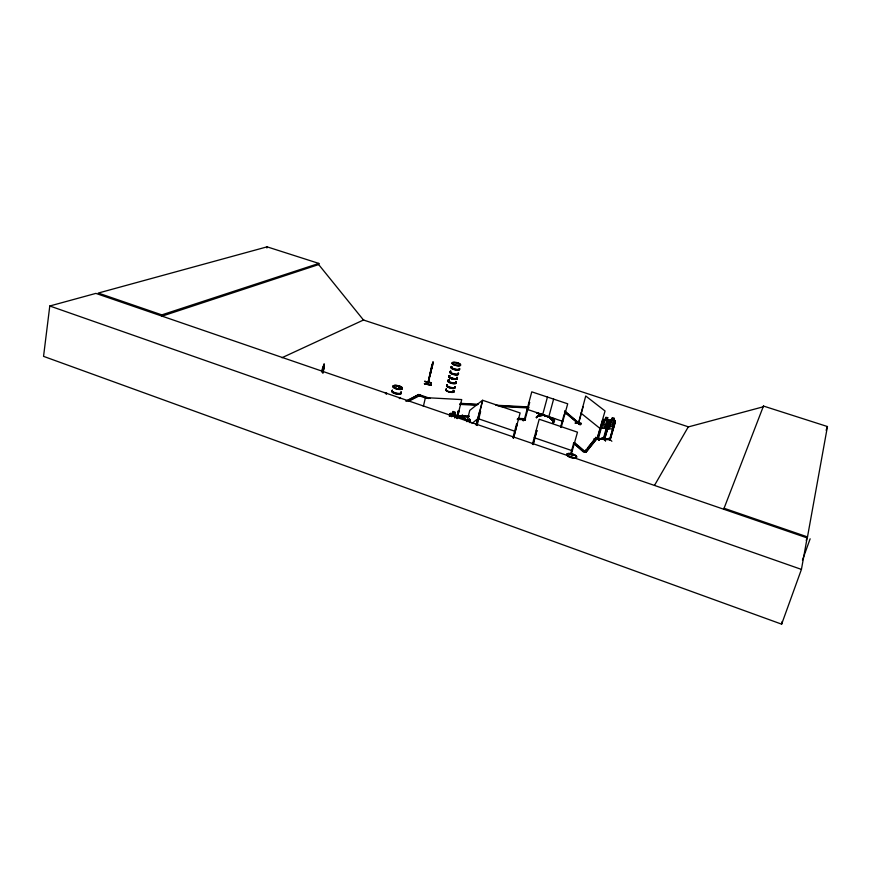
<?xml version="1.0" encoding="UTF-8"?>
<svg xmlns="http://www.w3.org/2000/svg" width="871" height="871" viewBox="0 0 871 871"><rect width="100%" height="100%" fill="white"/><g stroke="black" fill="none" stroke-linecap="round" stroke-linejoin="round"><path stroke-width="1.31" d="M431.831 365.156L428.129 382.423M431.33 382.805L424.591 381.335L431.33 382.75M594.403 439.028L600.261 439.256L594.316 438.559M428.118 383.578L428.02 384.438L432.974 362.445M428.184 383.643L427.726 384.394L433.094 361.759L432.931 362.728M427.922 381.966L427.661 384.361M427.988 384.427L428.064 382.238M428.282 381.65L427.846 383.708M431.308 384.797L424.471 383.654L431.308 384.819M432.517 365.112L432.549 363.403L428.086 382.434M432.8 363.447L432.92 362.761M432.549 363.403L432.626 363.414M431.45 369.26L431.493 368.607M430.546 373.583L430.568 371.83M323.958 367.889L323.076 372.93M323.968 368.923L323.413 365.853L321.9 371.873M49.789 305.993L43.55 356.359L781.635 624.159L801.429 569.405L807.134 537.908L95.864 293.396L49.789 305.993L801.429 569.405M161.81 314.877L161.581 316.304L318.666 264.566L318.884 263.434L267.092 246.841L98.271 293.059L161.81 314.877L318.884 263.434M432.354 365.678L432.56 364.568M807.493 536.917L827.45 426.54L763.464 406.049L723.703 509.219L724.019 508.239L807.493 536.917L806.23 540.412M266.885 247.974L267.092 246.841M432.354 366.038L432.528 365.047L430.524 373.572M781.635 624.159L782.169 621.502M321.835 371.634L322.629 367.725M322.15 371.906L323.479 365.951M322.499 371.068L324.11 364.143L323.555 366.506M322.76 372.646L323.489 367.268L322.847 372.287M323.783 367.29L324.11 364.143M322.825 372.886L323.816 367.246M431.515 368.248L431.058 370.948L431.428 369.62M424.46 383.806L431.221 385.276L424.46 383.697M386.256 394.367L386.43 393.594M406.844 401.074L418.788 394.509L430.165 398.428M419.299 395.815L419.92 394.933L419.299 395.815L426.986 398.439M424.591 381.465L431.308 382.913M427.911 381.574L427.803 382.369M423.36 406.419L425.429 397.622L461.717 399.582L457.068 418.494M449.392 416.164L450.002 413.681L450.993 413.159L455.99 415.249L456.437 416.382M449.469 416.207L450.046 413.66M450.645 416.327L451.178 414.171L452.43 413.845L452.953 411.428L455.098 412.321L454.531 414.64M451.722 416.774L452.245 414.618L454.248 415.456M455.098 412.321L454.401 414.705L455.326 415.903L454.793 418.069M456.774 417.198L458.342 410.851L459.05 410.981L457.177 418.603M456.894 417.307L458.342 410.851M462.261 415.336L461.663 417.677L460.324 418.036M463.84 418.428L464.548 416.033L462.174 415.26L461.597 417.579L460.084 417.067L463.677 419.18M464.548 416.033L463.938 418.374L465.56 418.897L466.105 419.985M466.943 421.706L469.763 410.383L482.545 400.235L476.252 425.211M469.556 422.152L470.144 419.822M469.632 422.152L470.275 419.778L469.229 418.744L468.587 421.183L467.89 420.486M476.361 424.133L479.529 411.58L480.618 411.624L477.058 425.505M476.513 425.222L482.73 400.312L520.118 412.952L513.498 438.037M512.867 437.819L516.59 423.894L517.232 424.101L513.574 437.971M523.329 420.78L524.93 418.755M524.908 418.69L525.409 419.789L524.908 418.69L518.136 418.374M524.984 420.029L525.224 419.419L524.44 419.267M524.93 420.105L529.622 402.642L528.947 402.5L529.622 402.642M536.34 417.623L536.492 417.078C541.348 414.781 537.44 414.193 538.289 416.12L536.373 417.634L538.43 415.576M536.601 417.71L536.514 417.089M538.354 415.271L538.289 416.12M430.753 371.318L432.571 364.677M532.421 444.362L539.203 419.234L577.484 432.179L571.147 454.804M533.063 444.58L536.874 430.622L536.242 430.405M533.128 444.504L536.874 430.622M542.698 414.596L547.445 397.056M545.333 416.284L545.529 415.554M548.839 416.665L553.618 399.114M552.508 423.077L552.628 422.533C557.919 417.296 549.166 426.768 554.348 421.542L554.413 420.693M552.758 423.175L553.216 422.391L552.323 419.974L554.544 420.606M554.239 420.911L554.348 421.542M560.554 427.258L564.136 414.302L564.746 414.509M561.164 427.465L567.707 403.806L531.778 391.841L524.255 419.876L524.843 420.105M575.198 423.241L580.968 423.382M578.551 423.654L583.124 406.659M570.429 454.662L573.706 443.176L574.359 443.393L573.706 443.176M564.724 410.862L580.696 424.602L579.563 424.547L564.626 411.635M586.281 449.741L584.583 451.809L585.943 452.278L597.049 438.222L595.742 437.786L584.615 451.831L583.418 451.799L573.586 442.718M595.742 437.786L596.962 438.734L585.943 452.278M595.655 437.384L599.172 440.367M578.344 423.654L585.726 396L605.051 410.992L596.962 438.984M597.245 438.995L602.188 421.629L601.654 421.357M597.539 438.81L598.388 438.255M603.843 438.668L602.982 439.245L603.679 439.42L608.96 420.704L608.491 419.844L603.788 419.441L602.852 420.138L601.317 428.107L601.273 425.886M598.214 438.886C598.072 437.144 598.954 439.594 597.637 438.94L602.59 421.499L603.255 421.64L602.59 421.499M597.8 438.973L597.963 438.331L603.113 438.788M598.246 438.995L603.146 421.542M600.163 438.744L594.196 438.897M604.561 428.347L607.664 417.655L605.77 417.492M607.163 419.768L607.784 417.623L605.726 417.416L605.182 419.67L603.832 419.55M605.421 440.791L602.416 437.83M608.056 421.945L608.72 422.087L608.056 421.945L603.178 439.365M603.255 439.387L603.951 438.777L603.734 439.42L597.593 438.842M603.657 439.289L603.745 438.646M601.284 428.075L606.064 428.499L608.96 420.704M607.871 428.565L607.795 426.452L607.751 428.586L609.145 428.695L612.204 417.96L614.218 418.124L613.14 425.102L611.638 426.725L609.765 426.572L609.265 424.787L610.419 420.802L611.627 420.17L610.255 419.964L609.33 420.66L607.729 426.452M610.092 439.768L615.372 421.194L614.959 420.377L610.288 419.985L609.352 420.682L603.995 439.322L610.212 439.888M604.104 439.42L609.635 422.076L604.256 439.441M604.583 439.354L609.635 422.076M609.145 428.695L612.259 418.036M608.644 438.309L611.867 441.27M614.523 422.479L609.569 439.844L610.179 439.899L615.187 422.62L614.523 422.479L615.187 422.62M614.632 422.577L609.678 439.855M610.005 439.746L610.397 439.245L609.754 439.213M615.296 421.216L612.509 429L607.806 428.63M763.464 406.049L763.214 406.811L688.123 426.975M573.314 455.163L572.759 454.542L573.064 455.043M826.122 430.285L827.45 426.54M572.171 454.912L572.639 454.499M802.463 560.118L810.139 538.811M536.678 412.865L554.457 419.114M536.721 412.669L553.923 418.744M654.513 485.354L688.319 426.812L363.479 320.016L318.666 264.566M606.064 428.499L607.305 426.431M612.444 428.891L613.739 426.932M595.96 437.34L599.139 440.312M609.602 439.093L610.212 439.147M457.754 363.61L456.948 363.229L457.656 363.349M455.359 364.753L454.847 364.786M587.969 447.661L594.741 439.354M398.864 387.051L399.517 386.67M398.385 386.855L399.179 386.484M396.523 388.727L395.782 388.466L396.359 388.412M398.787 386.931L399.234 386.582L398.243 386.702M396.381 388.324L395.782 388.466M553.009 422.185L552.323 419.974M552.138 420.16L554.566 421.009M525.235 418.809L523.003 420.617M525.169 419.495L524.353 419.811L525.05 420.051M516.59 423.894L517.232 424.101M465.539 418.918L460.106 417.155M471.984 423.502L477.929 418.581M459.061 417.601L460.128 417.024M467.4 420.856L467.967 420.399L470.122 422.707M602.884 420.17L603.821 419.474M386.964 393.311L384.699 392.516M554.522 418.668L553.575 418.559L554.522 418.875M605.149 419.637L603.93 420.268L602.776 424.264L603.298 426.061L605.182 426.213L606.684 424.591L607.838 420.595L607.043 419.8M408.216 400.987L420.018 394.966M409.261 400.943L419.887 395.51L418.668 395.053M405.788 401.117L418.788 394.509M281.964 357.72L363.74 319.897M540.945 415.554L539.236 415.924L540.891 415.271M398.896 386.67L399.168 386.615M456.992 363.12L457.776 363.555M539.16 415.478L536.427 416.991L539.378 415.598M467.945 421.444L468.663 421.183M573.118 455.25L571.844 454.804M540.847 415.315L543.101 414.977M544.734 414.999L540.553 415.717L544.658 415.075M452.071 378.7L451.777 378.537M398.385 386.55L399.07 386.43M583.57 451.232L586.096 451.722M597.245 438.973L596.591 438.668L597.136 438.113M575.263 422.903L581.033 423.154M457.166 415.5L469.36 416.077M456.404 416.011L469.219 416.632M517.418 418.864L525.551 419.245M456.262 416.578L461.695 416.828M464.406 416.959L468.467 417.144M517.276 419.408L525.409 419.789M579.716 424.014L580.837 424.068M459.844 403.839L477.439 404.754M497.744 405.821L528.871 407.443M459.714 404.384L475.958 405.222M500.313 406.496L528.73 407.976M460.617 403.36L478.201 404.286M495.784 405.211L528.251 406.909M609.667 439.376L604.18 438.69L609.548 439.278M598.453 438.538L603.222 438.897M611.42 420.889L613.304 421.041L612.139 425.026L610.266 424.874M609.188 422.13L609.744 422.174M601.349 428.009L606.031 428.423M605.672 424.504L603.788 424.351L604.942 420.355L606.837 420.508M607.076 419.833L608.491 419.953M457.449 363.632L457.743 363.251M572.78 454.902L572.585 454.575M553.869 418.886L536.678 412.985M572.65 454.869L572.04 454.978M578.551 423.066L578.769 423.045M527.129 409.348L562.851 421.379M462.229 415.358L464.417 416.109M419.43 395.26L428.75 398.537M534.217 437.699L572.258 450.721M478.103 418.657L515.262 431.385M572.726 454.684L573.336 455.098M551.201 418.853L552.268 420.312L549.166 417.1L551.038 419.016M551.234 418.809L549.481 417.187M580.924 413.094L600.021 428.445M564.582 411.384L580.696 424.602M564.473 412.157L579.563 424.547M574.773 442.762L584.768 451.276M574.61 443.317L584.615 451.831M573.434 443.274L583.418 451.799M610.288 419.985L609.352 420.682M602.253 437.536L605.661 440.835L602.122 437.852M463.873 418.407L464.853 419.572M465.484 418.984L465.996 420.007M455.903 415.325L456.393 416.36M457.928 373.583A4.355 1.339 13.6 0 1 456.546 374.987A4.355 1.339 13.6 0 1 451.102 373.648A4.355 1.339 13.6 0 1 450.623 371.786M458.048 373.311A4.409 1.35 13.6 0 1 456.644 374.737A4.409 1.35 13.6 0 1 451.134 373.376A4.409 1.35 13.6 0 1 450.645 371.492M456.97 377.546A4.355 1.35 13.6 0 1 455.577 378.972A4.355 1.35 13.6 0 1 450.144 377.633A4.355 1.35 13.6 0 1 449.665 375.749M457.014 377.383A4.355 1.35 13.6 0 1 455.62 378.798A4.355 1.35 13.6 0 1 450.176 377.47A4.355 1.35 13.6 0 1 449.697 375.586M457.014 377.263A4.322 1.339 13.6 0 1 455.631 378.678A4.322 1.339 13.6 0 1 450.231 377.35A4.322 1.339 13.6 0 1 449.752 375.488M459.54 368.977A4.42 1.339 13.6 0 1 454.401 369.446A4.42 1.339 13.6 0 1 451.788 366.745M458.462 373.202A4.355 1.339 13.6 0 1 453.388 373.681A4.355 1.339 13.6 0 1 450.808 370.992M459.082 368.836A4.355 1.317 13.6 0 1 457.7 370.219A4.355 1.317 13.6 0 1 452.256 368.89A4.355 1.317 13.6 0 1 451.766 367.039M458.102 373.06A4.409 1.35 13.6 0 1 456.709 374.486A4.409 1.35 13.6 0 1 451.189 373.136A4.409 1.35 13.6 0 1 450.699 371.253M459.605 368.738A4.42 1.339 13.6 0 1 454.455 369.206A4.42 1.339 13.6 0 1 451.842 366.495M459.616 368.455A4.355 1.317 13.6 0 1 455.087 369.054A4.355 1.317 13.6 0 1 451.45 366.451M454.662 387.029A4.333 1.383 13.6 0 1 453.268 388.488A4.333 1.383 13.6 0 1 447.846 387.16A4.333 1.383 13.6 0 1 447.378 385.243M455.119 387.192A4.399 1.394 13.6 0 1 449.98 387.737A4.399 1.394 13.6 0 1 447.4 384.949M453.16 390.36A4.333 1.394 13.6 0 1 452.92 392.233A4.333 1.394 13.6 0 1 447.204 391.09A4.333 1.394 13.6 0 1 446.464 389.021A4.322 1.383 13.6 0 0 446.965 390.839A4.322 1.383 13.6 0 0 452.365 392.168A4.322 1.383 13.6 0 0 453.758 390.698M453.105 390.535A4.333 1.394 13.6 0 1 452.866 392.407A4.333 1.394 13.6 0 1 447.161 391.264A4.333 1.394 13.6 0 1 446.431 389.195M456.927 377.731A4.355 1.35 13.6 0 1 455.533 379.146A4.355 1.35 13.6 0 1 450.1 377.818A4.355 1.35 13.6 0 1 449.621 375.934M455.925 382.053A4.399 1.383 13.6 0 1 452.234 383.273A4.399 1.383 13.6 0 1 448.021 380.453M448.532 380.246A4.399 1.383 13.6 0 1 449.284 380.137M455.185 386.67A4.333 1.372 13.6 0 1 450.666 387.345A4.333 1.372 13.6 0 1 447.063 384.677M455.805 382.325A4.344 1.361 13.6 0 1 452.169 383.534A4.344 1.361 13.6 0 1 448.01 380.747M455.174 386.953A4.399 1.394 13.6 0 1 450.035 387.486A4.399 1.394 13.6 0 1 447.454 384.71M455.979 381.814A4.399 1.383 13.6 0 1 454.259 383.262A4.399 1.383 13.6 0 1 448.598 381.629A4.399 1.383 13.6 0 1 449.349 379.887M455.99 381.531A4.344 1.361 13.6 0 1 454.608 382.968A4.344 1.361 13.6 0 1 449.186 381.64A4.344 1.361 13.6 0 1 448.707 379.745M400.127 398.025A4.845 1.622 12.7 0 1 400.137 398.461M400.987 392.375A4.845 1.6 12.7 0 1 396.621 393.779A4.845 1.6 12.7 0 1 392.233 390.633M400.192 397.448A4.78 1.6 12.7 0 1 399.288 398.483M401.172 393.148A4.78 1.59 12.7 0 1 395.935 393.932A4.78 1.59 12.7 0 1 392.222 390.959M400.192 397.764A4.845 1.622 12.7 0 1 399.876 398.548M401.041 392.113A4.845 1.6 12.7 0 1 396.675 393.518A4.845 1.6 12.7 0 1 392.288 390.371M401.052 391.808A4.78 1.579 12.7 0 1 396.74 393.191A4.78 1.579 12.7 0 1 392.418 390.088M567.435 455.871A5.074 1.753 15.9 0 1 569.558 453.845A5.074 1.753 15.9 0 1 576.254 456.513A5.074 1.753 15.9 0 1 572.987 458.081M571.714 457.83A5.074 1.753 15.9 0 1 570.44 457.46M569.253 456.981A5.074 1.753 15.9 0 1 568.23 456.437M569.318 456.72A5.095 1.753 15.9 0 1 568.883 453.551A5.095 1.753 15.9 0 1 576.569 456.611A5.095 1.753 15.9 0 1 570.516 457.188M431.069 369.544L430.633 371.895L431.069 369.544M453.268 412.07L453.072 412.843L454.357 413.377L454.553 412.604L453.268 412.07M462.555 415.859L462.359 416.632L463.764 417.111L463.96 416.338L462.555 415.859M469.317 419.419L469.752 420.813L469.317 419.419M537.32 416.284L537.451 416.915L537.32 416.284M553.423 421.716L553.553 422.359L553.423 421.716M605.998 417.873L605.791 418.592L607.011 418.701L607.218 417.982L605.998 417.873M612.487 418.418L612.28 419.136L613.478 419.234L613.696 418.516L612.487 418.418M449.73 415.119L450.318 415.369L449.73 415.119M324.36 364.993L324.023 364.241L324.328 365.036M453.987 364.372A4.366 1.306 13.6 0 0 460.65 364.829A4.366 1.306 13.6 0 0 454.564 362.184A4.366 1.306 13.6 0 0 453.987 364.372M453.9 364.764A4.355 1.306 13.6 0 0 460.53 365.221A4.344 1.306 13.6 0 0 454.488 362.576A4.344 1.306 13.6 0 0 453.911 364.764A4.344 1.306 13.6 0 0 460.53 365.21A4.355 1.306 13.6 0 0 454.477 362.586A4.355 1.306 13.6 0 0 453.9 364.764M455.468 379.397A4.333 1.35 13.6 0 0 456.85 377.981A4.322 1.339 13.6 0 1 455.457 379.397A4.322 1.339 13.6 0 1 450.057 378.079A4.333 1.35 13.6 0 1 449.567 376.196A4.322 1.339 13.6 0 0 450.057 378.079A4.333 1.35 13.6 0 0 455.468 379.397M394.89 387.943A4.801 1.568 12.7 0 0 402.38 388.368A4.801 1.568 12.7 0 0 395.902 385.385A4.801 1.568 12.7 0 0 394.89 387.943A4.791 1.568 12.7 0 0 402.369 388.379A4.791 1.568 12.7 0 0 395.902 385.396A4.791 1.568 12.7 0 0 394.89 387.954M394.803 388.379A4.78 1.568 12.7 0 0 402.26 388.793A4.78 1.568 12.7 0 0 395.815 385.82A4.78 1.568 12.7 0 0 394.803 388.379M394.857 388.096A4.801 1.568 12.7 0 0 402.337 388.52A4.801 1.568 12.7 0 0 395.87 385.548A4.801 1.568 12.7 0 0 394.857 388.096M568.36 456.012A5.095 1.753 15.9 0 0 576.558 457.188A5.095 1.753 15.9 0 0 570.451 453.486A5.095 1.753 15.9 0 0 568.36 456.012"/></g></svg>
